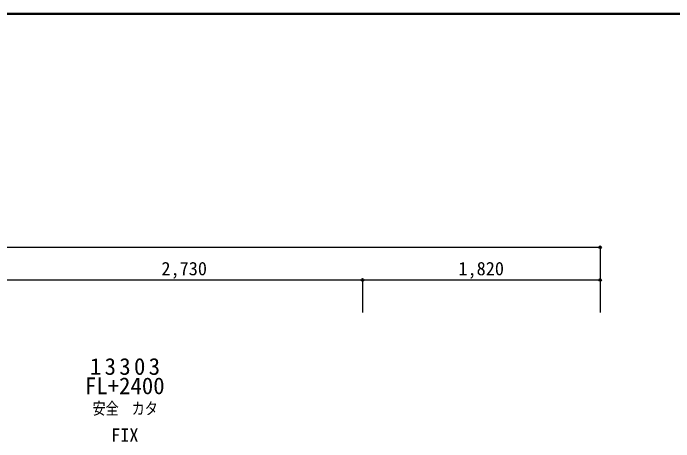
# Model space of a CAD drawing. Units: millimetres at full size, sheet at 1:50. Extents: x -9500 to 10017, y -6925 to 6925.
# Drawn here: x 475 to 5535, y 3643 to 6925 of the extents above; entities that cross this region are included whole.
import ezdxf
from ezdxf.enums import TextEntityAlignment as Align

# ---------------------------------------------------------------- set-up
doc = ezdxf.new("R2010")
doc.units = ezdxf.units.MM
doc.header["$LTSCALE"] = 50
doc.header["$PDMODE"] = 32
doc.header["$PDSIZE"] = 20
doc.linetypes.add('DASHED1', pattern=[1.8, 1.2, -0.6])
doc.layers.add('0-0_データ 001', color=4, linetype='Continuous')
doc.layers.add('C-5_ﾚｲﾔ-197', color=134, linetype='DASHED1')
doc.styles.add('ＭＳ ゴシック', font='')
doc.styles.get('ＭＳ ゴシック').set_extended_font_data('MS Gothic')

msp = doc.modelspace()

# ---------------------------------------------------------------- linework, layer by layer
at = {"layer": '0-0_データ 001'}
for p, q in [((-9500, 6925), (10000, 6925)), ((9996.5, 6921.5), (-9496.5, 6921.5)), ((-9493, 6918), (9993, 6918)), ((-5950, 5132.5), (4970, 5132.5)), ((4970, 5132.5), (4970, 4882.5)), ((420, 4882.5), (3150, 4882.5)), ((3150, 4882.5), (3150, 4632.5)), ((3150, 4882.5), (4970, 4882.5)), ((4970, 4882.5), (4970, 4632.5))]:
    msp.add_line(p, q, dxfattribs=at)
for p in [(4970, 5132.5), (3150, 4882.5), (4970, 4882.5)]:
    msp.add_point(p, dxfattribs=at)

# ---------------------------------------------------------------- texts
at = {"layer": '0-0_データ 001', "color": 7, "style": 'ＭＳ ゴシック'}
for s, p in [('2,730', (1610, 4887.5)), ('1,820', (3885, 4887.5))]:
    msp.add_text(s, height=102.6, dxfattribs=at).set_placement(p, align=Align.BOTTOM_LEFT)
at = {"layer": '0-0_データ 001', "style": 'ＭＳ ゴシック'}
msp.add_text('FIX', height=102.6, dxfattribs=at).set_placement((1225, 3612.5), align=Align.BOTTOM_LEFT)
at = {"layer": 'C-5_ﾚｲﾔ-197', "color": 4, "style": 'ＭＳ ゴシック'}
msp.add_text('FL+2400', height=128.3, dxfattribs=at).set_placement((1023.75, 3969.24), align=Align.BOTTOM_LEFT)
at = {"layer": 'C-5_ﾚｲﾔ-197', "color": 4, "style": 'ＭＳ ゴシック', "width": 0.8}
msp.add_text('安全\u3000カタ', height=91.64, dxfattribs=at).set_placement((1082.33, 3824.93), align=Align.BOTTOM_LEFT)
at = {"layer": 'C-5_ﾚｲﾔ-197', "color": 4, "insert": (1062.24, 4154.02), "char_height": 128.3, "attachment_point": 7, "style": 'ＭＳ ゴシック'}
msp.add_mtext('\\T1.29;13303', dxfattribs=at)

doc.saveas('drawing.dxf')
